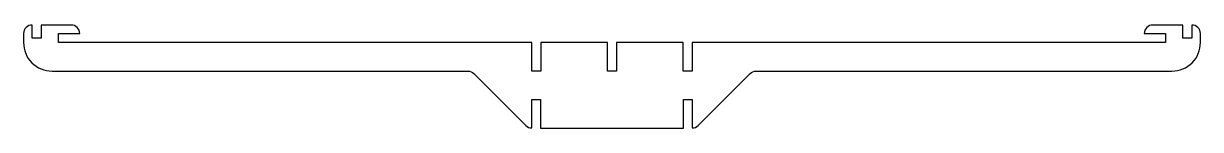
# Model space of a CAD drawing. Header units: millimetres. Extents: x -207 to 207, y -33 to 3.
import ezdxf

# ---------------------------------------------------------------- set-up
doc = ezdxf.new("R2010")
doc.units = ezdxf.units.MM
doc.layers.get('0').update_dxf_attribs({"linetype": 'CONTINUOUS'})

msp = doc.modelspace()

# ---------------------------------------------------------------- linework, layer by layer
msp.add_lwpolyline([(25, -13.18), (25, -3.18), (1.59, -3.18), (1.59, -13.18), (-1.59, -13.18), (-1.59, -3.18), (-25, -3.18), (-25, -13.18), (-28.17, -13.18), (-28.17, -3.18), (-194.5, -3.18), (-194.5, 0), (-187, 0, 0.414214), (-190, 3), (-200.55, 3), (-200.55, -1.59), (-203.73, -1.59), (-203.73, 3, 0.414214), (-206.73, 0), (-206.73, -3.18, 0.414214), (-196.73, -13.18), (-50.66, -13.18, -0.198912), (-48.54, -14.05), (-30.3, -32.3, 0.204116), (-28.12, -33.17), (-28.12, -23.18), (-25.06, -23.18), (-25.06, -33.18), (25.06, -33.18), (25.06, -23.18), (28.12, -23.18), (28.12, -33.17, 0.204116), (30.3, -32.3), (48.54, -14.05, -0.198912), (50.66, -13.18), (196.73, -13.18, 0.414214), (206.73, -3.18), (206.73, 0, 0.414214), (203.73, 3), (203.73, -1.59), (200.55, -1.59), (200.55, 3), (190, 3, 0.414214), (187, 0), (194.5, 0), (194.5, -3.18), (28.17, -3.18), (28.17, -13.18)], format="xyb", close=True)

doc.saveas('drawing.dxf')
